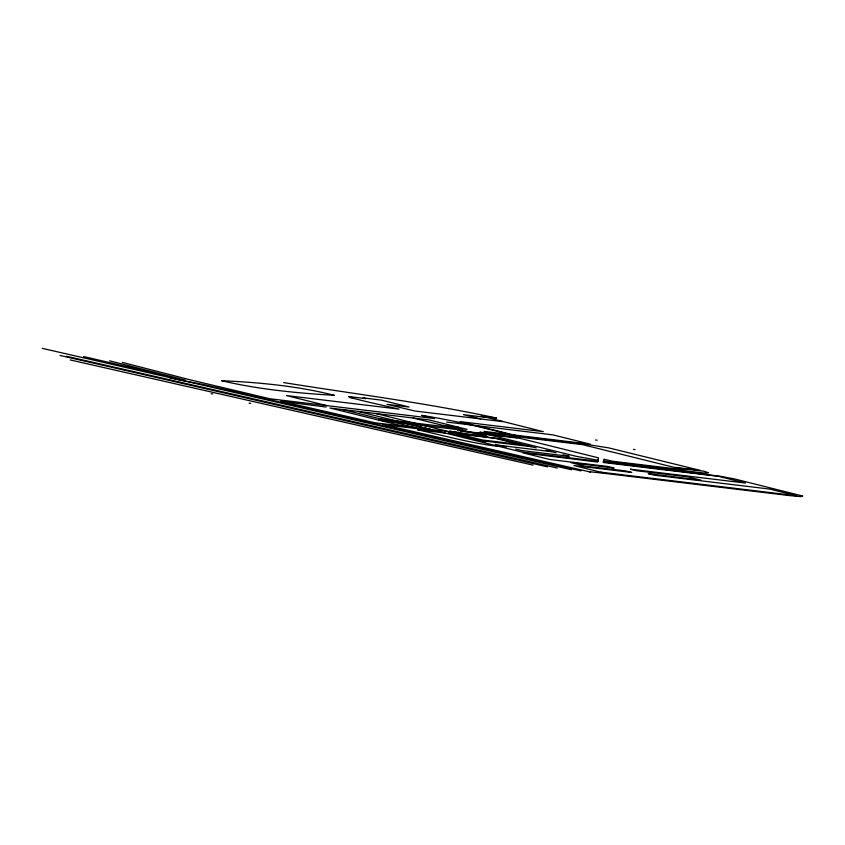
<?xml version="1.0" encoding="UTF-8"?>
<svg xmlns="http://www.w3.org/2000/svg" width="845" height="845" viewBox="0 0 845 845"><rect width="100%" height="100%" fill="white"/><g stroke="black" fill="none" stroke-linecap="round" stroke-linejoin="round"><path stroke-width="1.27" d="M603.594 460.958L702.924 472.915A26.934 1.553 9.1 0 0 706.188 473.115L708.406 472.735L703.874 471.214L676.222 467.887L684.344 469.894L612.551 461.264L603.911 459.194L603.298 461.898L719.824 476.179L734.242 478.861L802.75 496.057L801.155 496.649L789.494 495.592L606.309 473.559L573.913 465.5L631.796 472.471L625.353 470.866L585.585 466.282L571.072 462.68L614.135 468.067L607.629 466.461L549.694 459.479L522.844 452.814L597.721 462.067L598.503 457.853L519.971 438.365L460.536 431.193M598.144 461.275L522.009 452.107L436.949 431.024L382.51 424.496L588.817 471.647L606.309 473.559M519.231 436.326L588.236 444.66L608.643 447.871L700.516 470.443L673.201 467.137L582.712 444.671L524.798 437.71L460.06 421.634L543.303 431.658L486.942 417.472L463.43 414.641L480.794 418.962M502.743 421.602L414.969 411.029L386.989 404.343L409.043 407.005L381.444 400.118L362.949 397.889L365.864 398.618L348.478 396.516L354.224 397.953L349.46 397.382L366.994 401.755L399.104 409.128L286.413 395.566L326.878 405.621M211.123 393.738L212.75 393.939M446.688 422.046L471.563 425.056M475.936 425.574L553.031 434.89L590.497 444.238L513.718 434.953M595.514 439.981L597.14 440.182M443.086 425.436L458.941 427.348M484.079 431.383L509.26 434.425M249.064 403.16L250.69 403.361M380.841 419.014L467.084 429.366L429.038 419.923L329.909 407.998L403.234 426.197M633.454 449.403L635.081 449.593M514.774 435.788L479.78 432.175L484.597 433.707M378.856 420.145L462.447 430.2M457.515 430.443L516.908 437.594L510.348 435.967L520.351 437.171C487.639 428.753 454.895 420.514 421.592 415.349L434.594 418.571L269.851 398.755L191.297 380.102L122.293 362.399M486.9 436.263L375.191 422.827L280.709 401.238L326.117 407.058M454.198 431.446L469.419 435.238L495.202 438.333L520.024 444.502L482.294 439.96L457.472 433.802L464.887 434.689L461.666 433.886L448.431 432.608L485.41 441.787M466.197 434.436L499.237 438.724L536.258 447.913M445.357 433.094L417.631 429.746C444.586 435.766 471.267 443.319 498.772 446.413M480.467 440.562L531.315 446.678M495.297 444.248L500.42 445.484L551.12 451.589M600.774 472.165L796.603 495.751L769.774 489.075L654.579 475.217L648.21 473.622L700.938 480.129L687.091 476.686L636.739 470.781L630.359 469.186L745.47 483.044L718.704 476.39L603.425 462.511L603.298 461.898M598.102 460.219L576.543 456.395L487.607 434.457M283.677 382.584C354.763 393.992 426.207 402.864 496.606 418.053L480.932 416.184L485.252 417.261M169.972 377.979L203.772 384.623L580.98 470.897M70.219 359.949L533.089 465.13M571.6 469.767L42.25 348.351M557.309 468.045L66.544 356.315M60.006 355.47L547.465 466.862M588.817 471.647L590.507 472.038M500.42 445.484L506.324 446.92M83.581 356.548L185.277 380.081L109.639 360.836M423.345 427.739L430.189 429.408L406.118 423.429M546.176 450.364L556.063 452.814M563.055 454.779L569.203 456.311L521.608 450.543L515.725 449.086M413.194 418.021L486.815 436.252M375.761 413.511L449.086 431.721M357.984 411.409L430.813 429.492M342.901 409.593L415.814 427.697M449.667 430.897L461.666 433.886M221.57 380.704C257.905 389.291 296.817 393.147 334.282 395.302C297.852 386.059 259.119 382.384 221.57 380.704"/></g></svg>
